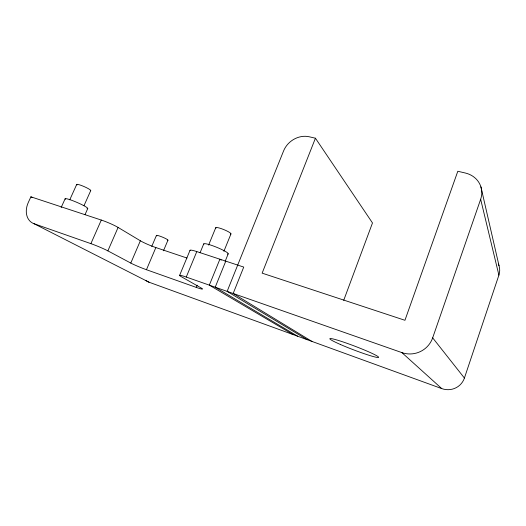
<?xml version="1.0" encoding="UTF-8"?>
<svg xmlns="http://www.w3.org/2000/svg" width="526" height="526" viewBox="0 0 526 526"><rect width="100%" height="100%" fill="white"/><g stroke="black" fill="none" stroke-linecap="round" stroke-linejoin="round"><path stroke-width="0.79" d="M187 258.049L155.86 247.562A12.322 1.262 22.5 0 1 140.357 240.776L118.094 227.436A12.946 1.348 22.9 0 0 101.294 220.059L30.896 196.823L28.345 202.352A18.634 14.169 -56.8 0 0 34.085 223.741L149.003 282.199L441.755 388.596A17.904 17.384 30.5 0 0 464.412 378.049L498.898 275.131A17.608 16.385 -3.8 0 0 498.424 264.105M34.085 223.741L90.886 243.643A13.025 0.934 22.5 0 1 107.869 250.869L130.79 263.072A12.387 0.874 22.2 0 0 146.458 269.72L196.231 287.393A12.736 0.947 21.9 0 0 201.267 288.044L181.168 276.617A13.676 1.091 22 0 1 186.257 277.057L401.897 352.611A23.913 23.525 -16.4 0 0 432.668 337.843L480.659 199.275A23.775 21.336 -16.2 0 0 465.247 172.995L457.811 171.266L404.948 320.288L262.139 273.152L315.429 138.213L309.242 136.78A20.994 18.094 -38.4 0 0 283.58 150.929L227.133 291.378L307.191 339.691M343.715 300.326L372.487 222.952L315.429 138.213M223.898 251.283L230.967 233.912M225.108 261.448L228.199 253.841M225.779 261.146L215.213 287.203L297.723 336.252M196.231 287.393L197.145 285.164M208.605 245.083L215.745 227.719M186.257 277.057L196.79 251.579L243.735 267.077L233.163 293.495L311.964 341.427M200.064 252.776L203.72 243.919M179.622 275.348L190.057 250.245M163.468 250.784L167.945 240.185M151.758 246.424L156.439 235.424M146.458 269.72L155.86 247.562M130.79 263.072L140.357 240.776M107.869 250.869L118.094 227.436M90.886 243.643L101.294 220.059M85.061 214.555L87.73 208.572M84.035 205.6L90.735 190.622M69.761 199.808L76.697 184.448M61.154 207.52L65.112 198.789M30.896 196.823L32.323 197.618M293.035 334.543L209.328 285.145L219.888 259.206L221.229 260.127M401.897 352.611L441.755 388.596M432.668 337.843L464.412 378.049M480.659 199.275L498.898 275.131M480.909 186.855L499.016 265.702M76.987 184.968A7.673 1.026 23.6 0 1 83.976 186.52A7.673 1.026 23.6 0 1 90.294 190.741M65.421 199.347A12.328 1.368 23.3 0 1 77.125 202.471A12.328 1.368 23.3 0 1 87.033 208.69M203.917 244.399A13.209 1.729 22.1 0 1 216.975 247.398A13.209 1.729 22.1 0 1 227.482 254.071M215.956 228.199A8.219 1.289 22.2 0 1 223.8 229.586A8.219 1.289 22.2 0 1 230.513 234.116M156.879 235.931A6.227 0.723 22.5 0 1 162.218 237.022A6.227 0.723 22.5 0 1 167.485 240.27M149.003 282.199A14.485 12.144 -58.6 0 1 146.057 280.536M190.09 250.6A13.591 1.578 22.1 0 1 196.79 251.579M340.651 344.589A26.122 1.933 20.9 0 0 378.562 357.417A26.122 1.933 20.9 0 0 343.412 342.064A26.122 1.933 20.9 0 0 340.651 344.589"/></g></svg>
